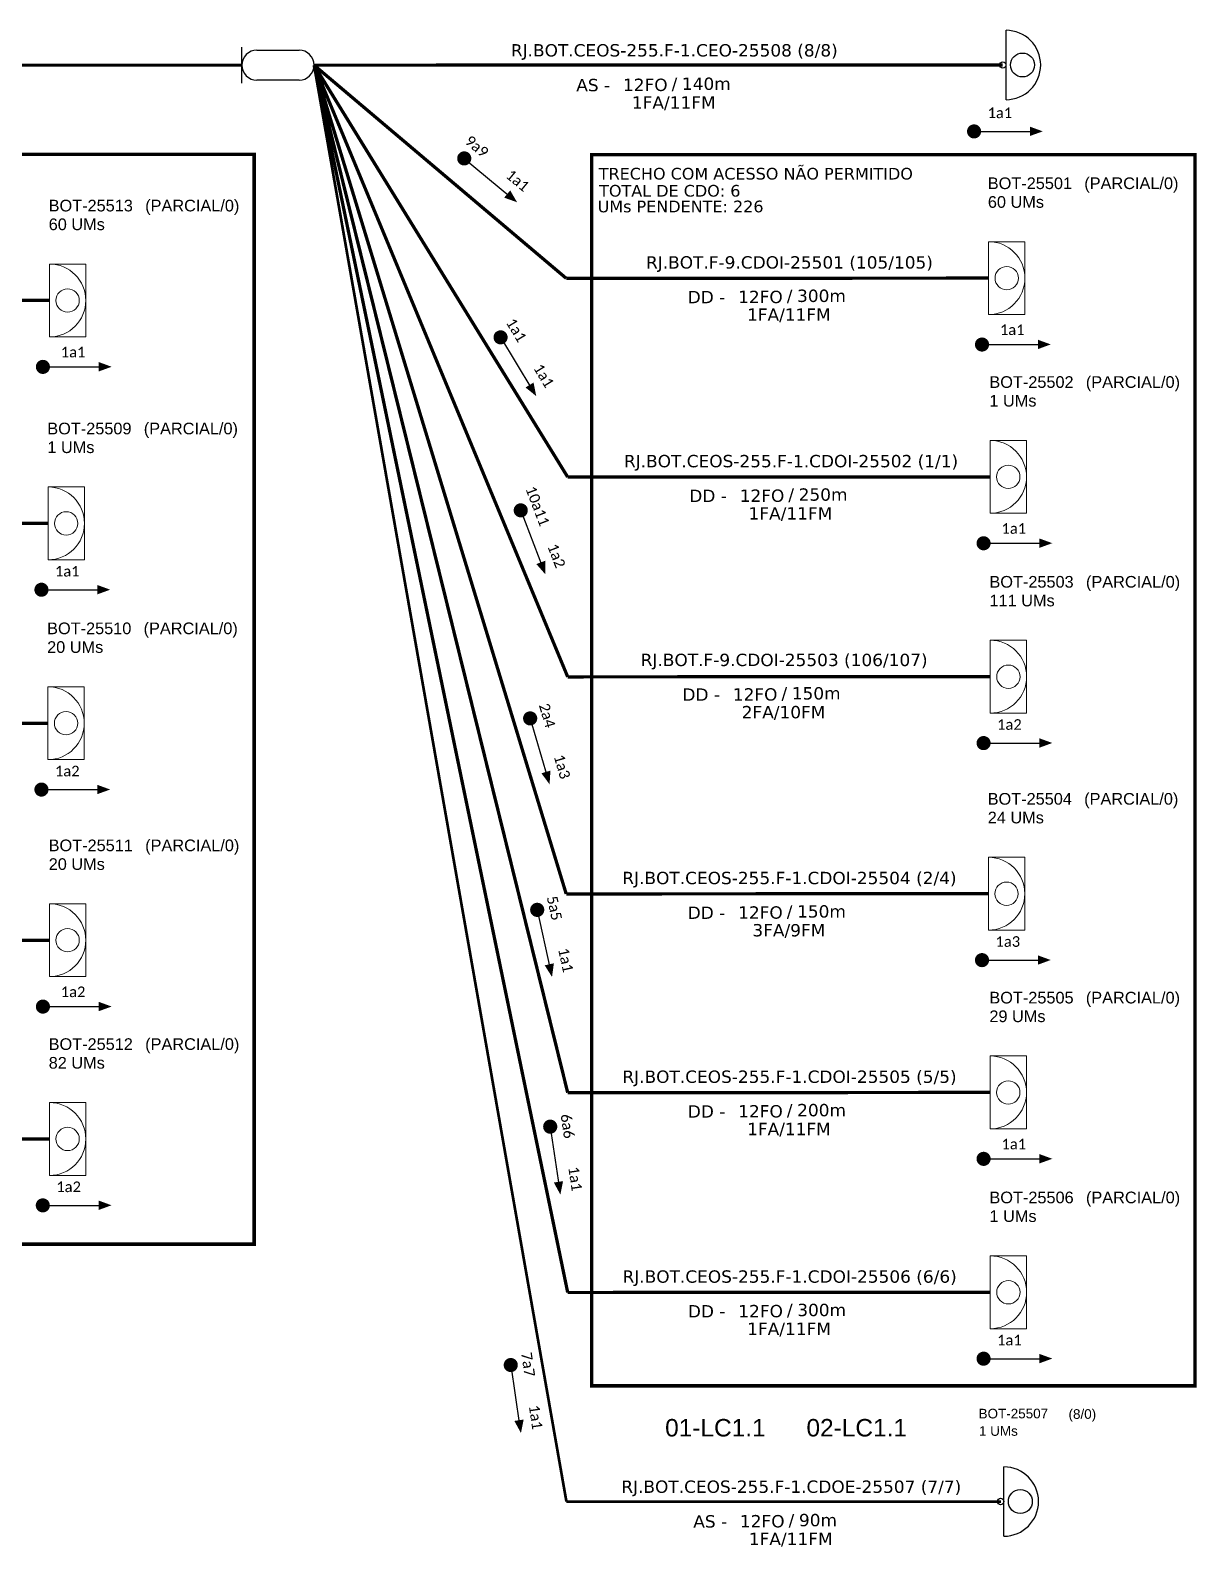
# Model space of a CAD drawing. Header units: millimetres. Extents: x 8324 to 9186, y -2611 to -1984.
# Drawn here: x 8758.2 to 8958.2, y -2499.8 to -2239.7 of the extents above; entities that cross this region are included whole.
import ezdxf
from ezdxf.enums import TextEntityAlignment as Align

# ---------------------------------------------------------------- set-up
doc = ezdxf.new("R2010")
doc.units = ezdxf.units.MM
doc.header["$MEASUREMENT"] = 0
for name, color, linetype, lineweight in [("20.0-LEGENDA DOS CDO'S", 1, 'Continuous', 0), ('20.1-CDO_INTERIOR', 1, 'Continuous', 0), ('20.2-CDO_POSTE', 1, 'Continuous', 5), ('40.1-ETIQUETAS', 1, 'Continuous', 20)]:
    doc.layers.add(name, color=color, linetype=linetype, lineweight=lineweight)
for name, color, linetype in [('20.4-CEOS', 1, 'Continuous'), ('CAP a instalar', 1, 'Continuous'), ('CD de instalação futura', 8, 'Continuous'), ('label_cabos', 7, 'Continuous'), ('SETA', 7, 'Continuous')]:
    doc.layers.add(name, color=color, linetype=linetype)
doc.styles.add('ARIAL', font='arial.ttf')
doc.styles.add('siredit', font='verdana.ttf')
doc.linetypes.add('FENCELINE1', pattern='A,0.25,-0.1,[133,ltypeshp.shx,S=0.1,R=0,X=-0.1,Y=0],-0.1,1', length=1.45)

# ---------------------------------------------------------------- blocks, each defined once
blk = doc.blocks.new('CDOI_INT')
at = {"layer": '20.1-CDO_INTERIOR', "color": 0, "lineweight": 18}
blk.add_lwpolyline([(4.25, -4.25), (4.25, 4.25), (0, 4.25), (0, -4.25)], close=True, dxfattribs=at)
blk.add_circle((2.12, 0), 1.36, dxfattribs=at)
blk.add_arc((0, 0), 4.25, 270, 90, dxfattribs=at)
at = {"layer": "20.0-LEGENDA DOS CDO'S", "color": 0, "style": 'ARIAL'}
for tag, p in [('CDO_N', (-0.08, 10.38)), ('SPLITER_1', (21.18, 10.38)), ('SURVEY', (-0.08, 8.2)), ('SPLITER_2', (21.19, 8.68)), ('SAP', (-0.08, 6.23)), ('1:XX', (5.94, -2.22)), ('UMS', (5.94, -4.24))]:
    blk.add_attdef(tag, p, '', height=1.36, dxfattribs=at)
blk.add_attdef('FIBRAS_UTILIZADAS', text='', height=1.36, dxfattribs=at).set_placement((15.34, 10.38), align=Align.CENTER)
blk = doc.blocks.new('CDOE POSTE_')
at = {"color": 1}
blk.add_line((12.92, -5.49), (-2.38, -5.49), dxfattribs=at)
for centre, radius in [((5.27, -1.86), 2.64), ((5.27, -6.2), 0.708)]:
    blk.add_circle(centre, radius, dxfattribs=at)
blk.add_arc((5.27, -5.49), 7.65, 0, 180, dxfattribs=at)
blk = doc.blocks.new('CDOE-TEXTO PADRÃO')
at = {"layer": "20.0-LEGENDA DOS CDO'S", "color": 0, "style": 'ARIAL'}
for tag, p in [('CDO_N', (0.49, 7.39)), ('CORDOALHA', (0.5, 4.33)), ('SAP', (0.51, 1.67)), ('SPLITER_1', (0.59, -0.91)), ('SPLITER_2', (0.6, -3.55)), ('(XX-XX_F)S', (0.54, -8.29)), ('(XX-XX_L)S', (0.55, -10.83)), ('UMS', (0.55, -13.15))]:
    blk.add_attdef(tag, p, '', height=1.7, rotation=0.118, dxfattribs=at)
blk.add_attdef('FIBRAS_UTILIZADAS', text='', height=1.7, rotation=0.118, dxfattribs=at).set_placement((19.77, 7.43), align=Align.CENTER)
blk = doc.blocks.new('ETIQUETA_RS5F')
at = {"layer": '40.1-ETIQUETAS', "color": 0, "style": 'siredit'}
blk.add_text('/', height=1.5, dxfattribs=at).set_placement((1.55, -1.95), align=Align.MIDDLE_RIGHT)
for tag, p in [('ETIQUETA_R_PRIMARIA', (1.18, 4.1)), ('ETIQUETA_R_SECUNDARIA', (1.18, 2.1)), ('F_ATIVAS/F_MORTAS', (1.11, -4.24))]:
    blk.add_attdef(tag, text='', height=1.5, dxfattribs=at).set_placement(p, align=Align.MIDDLE_CENTER)
for tag, p in [('TIPO_CABO', (-6.62, -2.12)), ('CAP_CABO', (0.37, -2.09))]:
    blk.add_attdef(tag, text='', height=1.5, dxfattribs=at).set_placement(p, align=Align.MIDDLE_RIGHT)
blk.add_attdef('METROS', text='', height=1.5, dxfattribs=at).set_placement((2.11, -1.95), align=Align.MIDDLE_LEFT)
for tag, p in [('FUSÃO_1', (0.82, -8.39)), ('FUSÃO_2', (0.82, -10.6)), ('FUSÃO_3', (0.82, -12.93)), ('FUSÃO_4', (0.82, -15.14)), ('FUSÃO_5', (0.82, -17.16))]:
    blk.add_attdef(tag, text='', height=1.5, dxfattribs=at).set_placement(p, align=Align.CENTER)
blk = doc.blocks.new('A$C4AE13D6C')
at = {"layer": '20.4-CEOS', "color": 1}
for p, q in [((2.58, 5.68), (9.8, 5.68)), ((9.8, 0.53), (2.58, 0.53))]:
    blk.add_line(p, q, dxfattribs=at)
blk.add_lwpolyline([(0, 0), (0, 6.21)], dxfattribs=at)
for centre, start, end in [((2.58, 3.11), 90, 270), ((9.8, 3.11), 270, 90)]:
    blk.add_arc(centre, 2.58, start, end, dxfattribs=at)

msp = doc.modelspace()

# ---------------------------------------------------------------- linework, layer by layer
at = {"const_width": 1.21}
for points in [[(8919.46, -2257.06, 1), (8920.67, -2257.06, 1)], [(8832.16, -2261.3, 1), (8833.09, -2262.08, 1)], [(8838.54, -2291.86, 1), (8839.17, -2292.89, 1)], [(8920.82, -2293.61, 1), (8922.03, -2293.61, 1)], [(8759.76, -2297.44, 1), (8760.97, -2297.44, 1)], [(8842.1, -2321.48, 1), (8842.53, -2322.61, 1)], [(8921.09, -2327.69, 1), (8922.3, -2327.69, 1)], [(8759.51, -2335.66, 1), (8760.72, -2335.66, 1)], [(8843.76, -2357.14, 1), (8844.1, -2358.31, 1)], [(8921.09, -2361.96, 1), (8922.3, -2361.96, 1)], [(8759.51, -2369.93, 1), (8760.72, -2369.93, 1)], [(8845.01, -2389.96, 1), (8845.27, -2391.15, 1)], [(8920.82, -2399.18, 1), (8922.03, -2399.18, 1)], [(8759.76, -2407.15, 1), (8760.97, -2407.15, 1)], [(8847.28, -2427.14, 1), (8847.46, -2428.34, 1)], [(8921.09, -2433.26, 1), (8922.3, -2433.26, 1)], [(8759.74, -2441.24, 1), (8760.95, -2441.24, 1)], [(8840.52, -2468.02, 1), (8840.69, -2469.22, 1)], [(8921.09, -2467.53, 1), (8922.3, -2467.53, 1)]]:
    msp.add_lwpolyline(points, format="xyb", close=True, dxfattribs=at)
at = {"color": 3, "const_width": 0.6}
for points in [[(8688.06, -2260.98), (8796.6, -2260.98), (8796.6, -2447.9), (8688.06, -2447.9)], [(8854.48, -2261.06), (8957.94, -2261.06), (8957.94, -2472.19), (8854.48, -2472.19)]]:
    msp.add_lwpolyline(points, close=True, dxfattribs=at)
at = {"layer": 'CAP a instalar', "color": 10, "ltscale": 7, "const_width": 0.467}
msp.add_lwpolyline([(8502.62, -2245.7), (8794.49, -2245.7)], dxfattribs=at)
at = {"layer": 'CAP a instalar', "color": 1, "linetype": 'FENCELINE1', "ltscale": 7, "const_width": 0.565}
msp.add_lwpolyline([(8806.87, -2245.7), (8924.99, -2245.67)], dxfattribs=at)
at = {"layer": 'CAP a instalar', "color": 8, "ltscale": 7, "const_width": 0.565}
for points in [[(8806.87, -2245.7), (8850.11, -2282.25)], [(8806.87, -2245.7), (8850.37, -2316.34)], [(8806.87, -2245.7), (8850.37, -2350.6)], [(8806.87, -2245.7), (8850.11, -2387.82)], [(8806.87, -2245.7), (8850.37, -2421.91)], [(8806.87, -2245.7), (8850.37, -2456.18)], [(8850.11, -2282.25), (8922.54, -2282.22)], [(8666.51, -2286.07), (8761.48, -2286.05)], [(8850.37, -2316.34), (8922.81, -2316.3)], [(8685.67, -2324.31), (8761.24, -2324.28)], [(8850.37, -2350.6), (8922.83, -2350.57)], [(8685.67, -2358.58), (8761.21, -2358.55)], [(8850.11, -2387.82), (8922.52, -2387.79)], [(8685.67, -2395.8), (8761.48, -2395.76)], [(8850.37, -2421.91), (8922.81, -2421.87)], [(8685.67, -2429.88), (8761.48, -2429.85)], [(8850.37, -2456.18), (8922.83, -2456.14)]]:
    msp.add_lwpolyline(points, dxfattribs=at)
at = {"layer": 'CAP a instalar', "color": 10, "linetype": 'FENCELINE1', "ltscale": 7, "const_width": 0.467}
for points in [[(8850.15, -2492.03), (8806.87, -2245.7)], [(8850.15, -2492.03), (8924.66, -2492.03)]]:
    msp.add_lwpolyline(points, dxfattribs=at)
at = {"layer": 'SETA'}
for points in [[(8920.07, -2257.06), (8930.47, -2257.06)], [(8832.62, -2261.69), (8840.62, -2268.34)], [(8838.86, -2292.37), (8844.24, -2301.27)], [(8921.43, -2293.61), (8931.83, -2293.61)], [(8760.37, -2297.44), (8770.77, -2297.44)], [(8842.32, -2322.05), (8846.04, -2331.76)], [(8921.7, -2327.69), (8932.1, -2327.69)], [(8760.12, -2335.66), (8770.52, -2335.66)], [(8843.93, -2357.72), (8846.85, -2367.71)], [(8921.7, -2361.96), (8932.1, -2361.96)], [(8760.12, -2369.93), (8770.52, -2369.93)], [(8845.14, -2390.55), (8847.37, -2400.71)], [(8921.43, -2399.18), (8931.83, -2399.18)], [(8760.37, -2407.15), (8770.77, -2407.15)], [(8847.37, -2427.74), (8848.89, -2438.03)], [(8921.7, -2433.26), (8932.1, -2433.26)], [(8760.35, -2441.24), (8770.75, -2441.24)], [(8921.7, -2467.53), (8932.1, -2467.53)], [(8840.61, -2468.62), (8842.13, -2478.91)]]:
    msp.add_lwpolyline(points, dxfattribs=at)
for points in [[(8929.63, -2256.24), (8931.85, -2257.05), (8929.63, -2257.85)], [(8840.51, -2267.18), (8841.69, -2269.21), (8839.47, -2268.42)], [(8931, -2292.78), (8933.21, -2293.59), (8931, -2294.4)], [(8769.93, -2296.61), (8772.15, -2297.42), (8769.93, -2298.23)], [(8844.51, -2300.13), (8844.97, -2302.45), (8843.13, -2300.97)], [(8931.27, -2326.87), (8933.48, -2327.67), (8931.27, -2328.48)], [(8846.51, -2330.69), (8846.55, -2333.04), (8845, -2331.26)], [(8769.68, -2334.84), (8771.9, -2335.65), (8769.68, -2336.46)], [(8931.27, -2361.14), (8933.48, -2361.94), (8931.27, -2362.75)], [(8847.41, -2366.68), (8847.26, -2369.03), (8845.86, -2367.13)], [(8769.68, -2369.11), (8771.9, -2369.92), (8769.68, -2370.72)], [(8848, -2399.72), (8847.68, -2402.06), (8846.42, -2400.07)], [(8931, -2398.36), (8933.21, -2399.16), (8931, -2399.97)], [(8769.93, -2406.33), (8772.15, -2407.14), (8769.93, -2407.94)], [(8931.27, -2432.44), (8933.48, -2433.25), (8931.27, -2434.05)], [(8849.58, -2437.08), (8849.11, -2439.39), (8847.99, -2437.32)], [(8769.92, -2440.41), (8772.13, -2441.22), (8769.92, -2442.03)], [(8931.27, -2466.71), (8933.48, -2467.51), (8931.27, -2468.32)], [(8842.82, -2477.97), (8842.35, -2480.28), (8841.22, -2478.2)]]:
    msp.add_solid(points, dxfattribs=at)

# ---------------------------------------------------------------- block references
at = {"color": 2, "linetype": 'FENCELINE1'}
msp.add_blockref('A$C4AE13D6C', (8794.49, -2248.81), dxfattribs=at)
at = {"layer": '20.2-CDO_POSTE'}
ref = msp.add_blockref('CDOE-TEXTO PADRÃO', (8927.94, -2488.84), dxfattribs=dict(at, xscale=0.972000002861023, yscale=0.972000002861023, zscale=0.972000002861023))
ref.add_attrib('CDO_N', 'BOT-25507', (8920.84, -2477.78), dxfattribs={"layer": "20.0-LEGENDA DOS CDO'S", "color": 0, "height": 1.652, "rotation": 0.118, "style": 'ARIAL'})
ref.add_attrib('CORDOALHA', '1 UMs', (8920.9, -2480.76), dxfattribs={"layer": "20.0-LEGENDA DOS CDO'S", "color": 0, "height": 1.652, "rotation": 0.118, "style": 'ARIAL'})
ref.add_attrib('FIBRAS_UTILIZADAS', '       (8/0)', dxfattribs={"layer": "20.0-LEGENDA DOS CDO'S", "color": 0, "height": 1.6523, "rotation": 0.118, "style": 'ARIAL'}).set_placement((8936.39, -2477.85), align=Align.CENTER)
at = {"layer": 'CAP a instalar', "color": 1, "linetype": 'FENCELINE1', "ltscale": 7}
ref = msp.add_blockref('ETIQUETA_RS5F', (8866.98, -2246.12), dxfattribs=dict(at, xscale=1.411343981848631, yscale=1.411343981849711, zscale=1.411343981849999))
ref.add_attrib('ETIQUETA_R_SECUNDARIA', 'RJ.BOT.CEOS-255.F-1.CEO-25508 (8/8)', dxfattribs={"layer": '40.1-ETIQUETAS', "color": 0, "height": 2.117, "style": 'siredit'}).set_placement((8868.65, -2243.15), align=Align.MIDDLE_CENTER)
ref.add_attrib('TIPO_CABO', 'AS -', dxfattribs={"layer": '40.1-ETIQUETAS', "color": 0, "height": 2.117, "style": 'siredit'}).set_placement((8857.64, -2249.11), align=Align.MIDDLE_RIGHT)
ref.add_attrib('CAP_CABO', '12FO', dxfattribs={"layer": '40.1-ETIQUETAS', "color": 0, "height": 2.117, "style": 'siredit'}).set_placement((8867.5, -2249.07), align=Align.MIDDLE_RIGHT)
ref.add_attrib('METROS', '140m', dxfattribs={"layer": '40.1-ETIQUETAS', "color": 0, "height": 2.117, "style": 'siredit'}).set_placement((8869.96, -2248.88), align=Align.MIDDLE_LEFT)
ref.add_attrib('F_ATIVAS/F_MORTAS', '1FA/11FM', dxfattribs={"layer": '40.1-ETIQUETAS', "color": 0, "height": 2.117, "style": 'siredit'}).set_placement((8868.55, -2252.11), align=Align.MIDDLE_CENTER)
at = {"layer": 'CAP a instalar', "color": 8, "linetype": 'FENCELINE1', "ltscale": 7}
ref = msp.add_blockref('ETIQUETA_RS5F', (8886.73, -2282.49), dxfattribs=dict(at, xscale=1.411343981848631, yscale=1.411343981849711, zscale=1.411343981849999))
ref.add_attrib('ETIQUETA_R_SECUNDARIA', 'RJ.BOT.F-9.CDOI-25501 (105/105)', dxfattribs={"layer": '40.1-ETIQUETAS', "color": 0, "height": 2.117, "style": 'siredit'}).set_placement((8888.4, -2279.52), align=Align.MIDDLE_CENTER)
ref.add_attrib('TIPO_CABO', 'DD -', dxfattribs={"layer": '40.1-ETIQUETAS', "color": 0, "height": 2.117, "style": 'siredit'}).set_placement((8877.39, -2285.47), align=Align.MIDDLE_RIGHT)
ref.add_attrib('CAP_CABO', '12FO', dxfattribs={"layer": '40.1-ETIQUETAS', "color": 0, "height": 2.117, "style": 'siredit'}).set_placement((8887.25, -2285.44), align=Align.MIDDLE_RIGHT)
ref.add_attrib('METROS', '300m', dxfattribs={"layer": '40.1-ETIQUETAS', "color": 0, "height": 2.117, "style": 'siredit'}).set_placement((8889.71, -2285.25), align=Align.MIDDLE_LEFT)
ref.add_attrib('F_ATIVAS/F_MORTAS', '1FA/11FM', dxfattribs={"layer": '40.1-ETIQUETAS', "color": 0, "height": 2.117, "style": 'siredit'}).set_placement((8888.3, -2288.48), align=Align.MIDDLE_CENTER)
ref = msp.add_blockref('ETIQUETA_RS5F', (8887, -2316.57), dxfattribs=dict(at, xscale=1.411343981848631, yscale=1.411343981849711, zscale=1.411343981849999))
ref.add_attrib('ETIQUETA_R_SECUNDARIA', 'RJ.BOT.CEOS-255.F-1.CDOI-25502 (1/1)', dxfattribs={"layer": '40.1-ETIQUETAS', "color": 0, "height": 2.117, "style": 'siredit'}).set_placement((8888.67, -2313.6), align=Align.MIDDLE_CENTER)
ref.add_attrib('TIPO_CABO', 'DD -', dxfattribs={"layer": '40.1-ETIQUETAS', "color": 0, "height": 2.117, "style": 'siredit'}).set_placement((8877.66, -2319.56), align=Align.MIDDLE_RIGHT)
ref.add_attrib('CAP_CABO', '12FO', dxfattribs={"layer": '40.1-ETIQUETAS', "color": 0, "height": 2.117, "style": 'siredit'}).set_placement((8887.52, -2319.53), align=Align.MIDDLE_RIGHT)
ref.add_attrib('METROS', '250m', dxfattribs={"layer": '40.1-ETIQUETAS', "color": 0, "height": 2.117, "style": 'siredit'}).set_placement((8889.98, -2319.33), align=Align.MIDDLE_LEFT)
ref.add_attrib('F_ATIVAS/F_MORTAS', '1FA/11FM', dxfattribs={"layer": '40.1-ETIQUETAS', "color": 0, "height": 2.117, "style": 'siredit'}).set_placement((8888.57, -2322.56), align=Align.MIDDLE_CENTER)
ref = msp.add_blockref('ETIQUETA_RS5F', (8885.82, -2350.66), dxfattribs=dict(at, xscale=1.411343981848631, yscale=1.411343981849711, zscale=1.411343981849999))
ref.add_attrib('ETIQUETA_R_SECUNDARIA', 'RJ.BOT.F-9.CDOI-25503 (106/107)', dxfattribs={"layer": '40.1-ETIQUETAS', "color": 0, "height": 2.117, "style": 'siredit'}).set_placement((8887.49, -2347.69), align=Align.MIDDLE_CENTER)
ref.add_attrib('TIPO_CABO', 'DD -', dxfattribs={"layer": '40.1-ETIQUETAS', "color": 0, "height": 2.117, "style": 'siredit'}).set_placement((8876.49, -2353.64), align=Align.MIDDLE_RIGHT)
ref.add_attrib('CAP_CABO', '12FO', dxfattribs={"layer": '40.1-ETIQUETAS', "color": 0, "height": 2.117, "style": 'siredit'}).set_placement((8886.34, -2353.61), align=Align.MIDDLE_RIGHT)
ref.add_attrib('METROS', '150m', dxfattribs={"layer": '40.1-ETIQUETAS', "color": 0, "height": 2.117, "style": 'siredit'}).set_placement((8888.8, -2353.42), align=Align.MIDDLE_LEFT)
ref.add_attrib('F_ATIVAS/F_MORTAS', '2FA/10FM', dxfattribs={"layer": '40.1-ETIQUETAS', "color": 0, "height": 2.117, "style": 'siredit'}).set_placement((8887.39, -2356.65), align=Align.MIDDLE_CENTER)
ref = msp.add_blockref('ETIQUETA_RS5F', (8886.73, -2388.06), dxfattribs=dict(at, xscale=1.411343981848631, yscale=1.411343981849711, zscale=1.411343981849999))
ref.add_attrib('ETIQUETA_R_SECUNDARIA', 'RJ.BOT.CEOS-255.F-1.CDOI-25504 (2/4)', dxfattribs={"layer": '40.1-ETIQUETAS', "color": 0, "height": 2.117, "style": 'siredit'}).set_placement((8888.4, -2385.09), align=Align.MIDDLE_CENTER)
ref.add_attrib('TIPO_CABO', 'DD -', dxfattribs={"layer": '40.1-ETIQUETAS', "color": 0, "height": 2.117, "style": 'siredit'}).set_placement((8877.39, -2391.05), align=Align.MIDDLE_RIGHT)
ref.add_attrib('CAP_CABO', '12FO', dxfattribs={"layer": '40.1-ETIQUETAS', "color": 0, "height": 2.117, "style": 'siredit'}).set_placement((8887.25, -2391.01), align=Align.MIDDLE_RIGHT)
ref.add_attrib('METROS', '150m', dxfattribs={"layer": '40.1-ETIQUETAS', "color": 0, "height": 2.117, "style": 'siredit'}).set_placement((8889.71, -2390.82), align=Align.MIDDLE_LEFT)
ref.add_attrib('F_ATIVAS/F_MORTAS', '3FA/9FM', dxfattribs={"layer": '40.1-ETIQUETAS', "color": 0, "height": 2.117, "style": 'siredit'}).set_placement((8888.3, -2394.05), align=Align.MIDDLE_CENTER)
ref = msp.add_blockref('ETIQUETA_RS5F', (8886.74, -2422.14), dxfattribs=dict(at, xscale=1.411343981848631, yscale=1.411343981849711, zscale=1.411343981849999))
ref.add_attrib('ETIQUETA_R_SECUNDARIA', 'RJ.BOT.CEOS-255.F-1.CDOI-25505 (5/5)', dxfattribs={"layer": '40.1-ETIQUETAS', "color": 0, "height": 2.117, "style": 'siredit'}).set_placement((8888.41, -2419.17), align=Align.MIDDLE_CENTER)
ref.add_attrib('TIPO_CABO', 'DD -', dxfattribs={"layer": '40.1-ETIQUETAS', "color": 0, "height": 2.117, "style": 'siredit'}).set_placement((8877.41, -2425.13), align=Align.MIDDLE_RIGHT)
ref.add_attrib('CAP_CABO', '12FO', dxfattribs={"layer": '40.1-ETIQUETAS', "color": 0, "height": 2.117, "style": 'siredit'}).set_placement((8887.26, -2425.1), align=Align.MIDDLE_RIGHT)
ref.add_attrib('METROS', '200m', dxfattribs={"layer": '40.1-ETIQUETAS', "color": 0, "height": 2.117, "style": 'siredit'}).set_placement((8889.72, -2424.9), align=Align.MIDDLE_LEFT)
ref.add_attrib('F_ATIVAS/F_MORTAS', '1FA/11FM', dxfattribs={"layer": '40.1-ETIQUETAS', "color": 0, "height": 2.117, "style": 'siredit'}).set_placement((8888.31, -2428.14), align=Align.MIDDLE_CENTER)
ref = msp.add_blockref('ETIQUETA_RS5F', (8886.76, -2456.41), dxfattribs=dict(at, xscale=1.411343981848631, yscale=1.411343981849711, zscale=1.411343981849999))
ref.add_attrib('ETIQUETA_R_SECUNDARIA', 'RJ.BOT.CEOS-255.F-1.CDOI-25506 (6/6)', dxfattribs={"layer": '40.1-ETIQUETAS', "color": 0, "height": 2.117, "style": 'siredit'}).set_placement((8888.43, -2453.44), align=Align.MIDDLE_CENTER)
ref.add_attrib('TIPO_CABO', 'DD -', dxfattribs={"layer": '40.1-ETIQUETAS', "color": 0, "height": 2.117, "style": 'siredit'}).set_placement((8877.42, -2459.4), align=Align.MIDDLE_RIGHT)
ref.add_attrib('CAP_CABO', '12FO', dxfattribs={"layer": '40.1-ETIQUETAS', "color": 0, "height": 2.117, "style": 'siredit'}).set_placement((8887.28, -2459.37), align=Align.MIDDLE_RIGHT)
ref.add_attrib('METROS', '300m', dxfattribs={"layer": '40.1-ETIQUETAS', "color": 0, "height": 2.117, "style": 'siredit'}).set_placement((8889.74, -2459.17), align=Align.MIDDLE_LEFT)
ref.add_attrib('F_ATIVAS/F_MORTAS', '1FA/11FM', dxfattribs={"layer": '40.1-ETIQUETAS', "color": 0, "height": 2.117, "style": 'siredit'}).set_placement((8888.33, -2462.4), align=Align.MIDDLE_CENTER)
at = {"layer": 'CAP a instalar', "color": 1, "linetype": 'FENCELINE1', "ltscale": 7}
ref = msp.add_blockref('ETIQUETA_RS5F', (8887.04, -2492.45), dxfattribs=dict(at, xscale=1.411343981848631, yscale=1.411343981849711, zscale=1.411343981849999))
ref.add_attrib('ETIQUETA_R_SECUNDARIA', 'RJ.BOT.CEOS-255.F-1.CDOE-25507 (7/7)', dxfattribs={"layer": '40.1-ETIQUETAS', "color": 0, "height": 2.117, "style": 'siredit'}).set_placement((8888.71, -2489.48), align=Align.MIDDLE_CENTER)
ref.add_attrib('TIPO_CABO', 'AS -', dxfattribs={"layer": '40.1-ETIQUETAS', "color": 0, "height": 2.117, "style": 'siredit'}).set_placement((8877.71, -2495.43), align=Align.MIDDLE_RIGHT)
ref.add_attrib('CAP_CABO', '12FO', dxfattribs={"layer": '40.1-ETIQUETAS', "color": 0, "height": 2.117, "style": 'siredit'}).set_placement((8887.56, -2495.4), align=Align.MIDDLE_RIGHT)
ref.add_attrib('METROS', '90m', dxfattribs={"layer": '40.1-ETIQUETAS', "color": 0, "height": 2.117, "style": 'siredit'}).set_placement((8890.03, -2495.21), align=Align.MIDDLE_LEFT)
ref.add_attrib('F_ATIVAS/F_MORTAS', '1FA/11FM', dxfattribs={"layer": '40.1-ETIQUETAS', "color": 0, "height": 2.117, "style": 'siredit'}).set_placement((8888.61, -2498.44), align=Align.MIDDLE_CENTER)
at = {"layer": 'CD de instalação futura', "color": 8, "ltscale": 11}
ref = msp.add_blockref('CDOI_INT', (8922.54, -2282.22), dxfattribs=dict(at, xscale=1.470653668531895, yscale=1.470653668531895, zscale=1.470653668531895))
ref.add_attrib('CDO_N', 'BOT-25501', (8922.42, -2266.95), dxfattribs={"layer": "20.0-LEGENDA DOS CDO'S", "color": 0, "height": 2, "style": 'ARIAL'})
ref.add_attrib('FIBRAS_UTILIZADAS', '     (PARCIAL/0)', dxfattribs={"layer": "20.0-LEGENDA DOS CDO'S", "color": 0, "height": 2.0005, "style": 'ARIAL'}).set_placement((8945.1, -2266.95), align=Align.CENTER)
ref.add_attrib('SURVEY', '60 UMs', (8922.43, -2270.16), dxfattribs={"layer": "20.0-LEGENDA DOS CDO'S", "color": 0, "height": 2, "style": 'ARIAL'})
ref = msp.add_blockref('CDOI_INT', (8761.48, -2286.05), dxfattribs=dict(at, xscale=1.470653668531895, yscale=1.470653668531895, zscale=1.470653668531895))
ref.add_attrib('CDO_N', 'BOT-25513', (8761.35, -2270.78), dxfattribs={"layer": "20.0-LEGENDA DOS CDO'S", "color": 0, "height": 2, "style": 'ARIAL'})
ref.add_attrib('FIBRAS_UTILIZADAS', '     (PARCIAL/0)', dxfattribs={"layer": "20.0-LEGENDA DOS CDO'S", "color": 0, "height": 2.0005, "style": 'ARIAL'}).set_placement((8784.04, -2270.78), align=Align.CENTER)
ref.add_attrib('SURVEY', '60 UMs', (8761.36, -2273.99), dxfattribs={"layer": "20.0-LEGENDA DOS CDO'S", "color": 0, "height": 2, "style": 'ARIAL'})
ref = msp.add_blockref('CDOI_INT', (8922.81, -2316.3), dxfattribs=dict(at, xscale=1.470653668531895, yscale=1.470653668531895, zscale=1.470653668531895))
ref.add_attrib('CDO_N', 'BOT-25502', (8922.69, -2301.04), dxfattribs={"layer": "20.0-LEGENDA DOS CDO'S", "color": 0, "height": 2, "style": 'ARIAL'})
ref.add_attrib('FIBRAS_UTILIZADAS', '     (PARCIAL/0)', dxfattribs={"layer": "20.0-LEGENDA DOS CDO'S", "color": 0, "height": 2.0005, "style": 'ARIAL'}).set_placement((8945.37, -2301.04), align=Align.CENTER)
ref.add_attrib('SURVEY', '1 UMs', (8922.69, -2304.24), dxfattribs={"layer": "20.0-LEGENDA DOS CDO'S", "color": 0, "height": 2, "style": 'ARIAL'})
ref = msp.add_blockref('CDOI_INT', (8761.24, -2324.28), dxfattribs=dict(at, xscale=1.470653668531895, yscale=1.470653668531895, zscale=1.470653668531895))
ref.add_attrib('CDO_N', 'BOT-25509', (8761.12, -2309.01), dxfattribs={"layer": "20.0-LEGENDA DOS CDO'S", "color": 0, "height": 2, "style": 'ARIAL'})
ref.add_attrib('FIBRAS_UTILIZADAS', '     (PARCIAL/0)', dxfattribs={"layer": "20.0-LEGENDA DOS CDO'S", "color": 0, "height": 2.0005, "style": 'ARIAL'}).set_placement((8783.8, -2309.01), align=Align.CENTER)
ref.add_attrib('SURVEY', '1 UMs', (8761.13, -2312.22), dxfattribs={"layer": "20.0-LEGENDA DOS CDO'S", "color": 0, "height": 2, "style": 'ARIAL'})
ref = msp.add_blockref('CDOI_INT', (8922.83, -2350.57), dxfattribs=dict(at, xscale=1.470653668531895, yscale=1.470653668531895, zscale=1.470653668531895))
ref.add_attrib('CDO_N', 'BOT-25503', (8922.7, -2335.3), dxfattribs={"layer": "20.0-LEGENDA DOS CDO'S", "color": 0, "height": 2, "style": 'ARIAL'})
ref.add_attrib('FIBRAS_UTILIZADAS', '     (PARCIAL/0)', dxfattribs={"layer": "20.0-LEGENDA DOS CDO'S", "color": 0, "height": 2.0005, "style": 'ARIAL'}).set_placement((8945.39, -2335.3), align=Align.CENTER)
ref.add_attrib('SURVEY', '111 UMs', (8922.71, -2338.51), dxfattribs={"layer": "20.0-LEGENDA DOS CDO'S", "color": 0, "height": 2, "style": 'ARIAL'})
ref = msp.add_blockref('CDOI_INT', (8761.21, -2358.55), dxfattribs=dict(at, xscale=1.470653668531895, yscale=1.470653668531895, zscale=1.470653668531895))
ref.add_attrib('CDO_N', 'BOT-25510', (8761.09, -2343.28), dxfattribs={"layer": "20.0-LEGENDA DOS CDO'S", "color": 0, "height": 2, "style": 'ARIAL'})
ref.add_attrib('FIBRAS_UTILIZADAS', '     (PARCIAL/0)', dxfattribs={"layer": "20.0-LEGENDA DOS CDO'S", "color": 0, "height": 2.0005, "style": 'ARIAL'}).set_placement((8783.77, -2343.28), align=Align.CENTER)
ref.add_attrib('SURVEY', '20 UMs', (8761.09, -2346.49), dxfattribs={"layer": "20.0-LEGENDA DOS CDO'S", "color": 0, "height": 2, "style": 'ARIAL'})
ref = msp.add_blockref('CDOI_INT', (8922.52, -2387.79), dxfattribs=dict(at, xscale=1.470653668531895, yscale=1.470653668531895, zscale=1.470653668531895))
ref.add_attrib('CDO_N', 'BOT-25504', (8922.4, -2372.52), dxfattribs={"layer": "20.0-LEGENDA DOS CDO'S", "color": 0, "height": 2, "style": 'ARIAL'})
ref.add_attrib('FIBRAS_UTILIZADAS', '     (PARCIAL/0)', dxfattribs={"layer": "20.0-LEGENDA DOS CDO'S", "color": 0, "height": 2.0005, "style": 'ARIAL'}).set_placement((8945.08, -2372.52), align=Align.CENTER)
ref.add_attrib('SURVEY', '24 UMs', (8922.41, -2375.73), dxfattribs={"layer": "20.0-LEGENDA DOS CDO'S", "color": 0, "height": 2, "style": 'ARIAL'})
ref = msp.add_blockref('CDOI_INT', (8761.48, -2395.76), dxfattribs=dict(at, xscale=1.470653668531895, yscale=1.470653668531895, zscale=1.470653668531895))
ref.add_attrib('CDO_N', 'BOT-25511', (8761.35, -2380.5), dxfattribs={"layer": "20.0-LEGENDA DOS CDO'S", "color": 0, "height": 2, "style": 'ARIAL'})
ref.add_attrib('FIBRAS_UTILIZADAS', '     (PARCIAL/0)', dxfattribs={"layer": "20.0-LEGENDA DOS CDO'S", "color": 0, "height": 2.0005, "style": 'ARIAL'}).set_placement((8784.04, -2380.5), align=Align.CENTER)
ref.add_attrib('SURVEY', '20 UMs', (8761.36, -2383.71), dxfattribs={"layer": "20.0-LEGENDA DOS CDO'S", "color": 0, "height": 2, "style": 'ARIAL'})
ref = msp.add_blockref('CDOI_INT', (8922.81, -2421.87), dxfattribs=dict(at, xscale=1.470653668531895, yscale=1.470653668531895, zscale=1.470653668531895))
ref.add_attrib('CDO_N', 'BOT-25505', (8922.69, -2406.61), dxfattribs={"layer": "20.0-LEGENDA DOS CDO'S", "color": 0, "height": 2, "style": 'ARIAL'})
ref.add_attrib('FIBRAS_UTILIZADAS', '     (PARCIAL/0)', dxfattribs={"layer": "20.0-LEGENDA DOS CDO'S", "color": 0, "height": 2.0005, "style": 'ARIAL'}).set_placement((8945.37, -2406.61), align=Align.CENTER)
ref.add_attrib('SURVEY', '29 UMs', (8922.69, -2409.81), dxfattribs={"layer": "20.0-LEGENDA DOS CDO'S", "color": 0, "height": 2, "style": 'ARIAL'})
ref = msp.add_blockref('CDOI_INT', (8761.48, -2429.85), dxfattribs=dict(at, xscale=1.470653668531895, yscale=1.470653668531895, zscale=1.470653668531895))
ref.add_attrib('CDO_N', 'BOT-25512', (8761.35, -2414.58), dxfattribs={"layer": "20.0-LEGENDA DOS CDO'S", "color": 0, "height": 2, "style": 'ARIAL'})
ref.add_attrib('FIBRAS_UTILIZADAS', '     (PARCIAL/0)', dxfattribs={"layer": "20.0-LEGENDA DOS CDO'S", "color": 0, "height": 2.0005, "style": 'ARIAL'}).set_placement((8784.04, -2414.58), align=Align.CENTER)
ref.add_attrib('SURVEY', '82 UMs', (8761.36, -2417.79), dxfattribs={"layer": "20.0-LEGENDA DOS CDO'S", "color": 0, "height": 2, "style": 'ARIAL'})
ref = msp.add_blockref('CDOI_INT', (8922.83, -2456.14), dxfattribs=dict(at, xscale=1.470653668531895, yscale=1.470653668531895, zscale=1.470653668531895))
ref.add_attrib('CDO_N', 'BOT-25506', (8922.7, -2440.88), dxfattribs={"layer": "20.0-LEGENDA DOS CDO'S", "color": 0, "height": 2, "style": 'ARIAL'})
ref.add_attrib('FIBRAS_UTILIZADAS', '     (PARCIAL/0)', dxfattribs={"layer": "20.0-LEGENDA DOS CDO'S", "color": 0, "height": 2.0005, "style": 'ARIAL'}).set_placement((8945.39, -2440.88), align=Align.CENTER)
ref.add_attrib('SURVEY', '1 UMs', (8922.71, -2444.08), dxfattribs={"layer": "20.0-LEGENDA DOS CDO'S", "color": 0, "height": 2, "style": 'ARIAL'})
at = {"layer": 'label_cabos', "xscale": 0.7775999903678894, "yscale": 0.7775999903678894, "zscale": 0.7775999903678894, "rotation": 270}
for p in [(8929.81, -2241.57), (8929.44, -2487.93)]:
    msp.add_blockref('CDOE POSTE_', p, dxfattribs=at)

# ---------------------------------------------------------------- texts
at = {"color": 3}
for s, height, style, p in [('TRECHO COM ACESSO NÃO PERMITIDO', 2, 'siredit', (8855.7, -2265.31)), ('TOTAL DE CDO: 6', 2, 'siredit', (8855.76, -2268.24)), ('UMs PENDENTE: 226', 2, 'siredit', (8855.5, -2270.93)), ('01-LC1.1', 3, 'ARIAL', (8867.08, -2480.87)), ('02-LC1.1', 3, 'ARIAL', (8891.32, -2480.87))]:
    msp.add_text(s, height=height, dxfattribs=dict(at, style=style)).set_placement(p)
at = {"char_height": 1.815, "width": 30.6841, "attachment_point": 5}
for s, insert in [('{\\fCalibri|b0|i0|c0|p34;\\C7;1a1}', (8924.49, -2253.88)), ('{\\fCalibri|b0|i0|c0|p34;\\C7;1a1}', (8926.61, -2291.08)), ('{\\fCalibri|b0|i0|c0|p34;\\C7;1a1}', (8765.54, -2294.91)), ('{\\fCalibri|b0|i0|c0|p34;\\C7;1a1}', (8926.88, -2325.16)), ('{\\fCalibri|b0|i0|c0|p34;\\C7;1a1}', (8764.54, -2332.49)), ('{\\fCalibri|b0|i0|c0|p34;\\C7;1a2}', (8926.12, -2358.78)), ('{\\fCalibri|b0|i0|c0|p34;\\C7;1a2}', (8764.54, -2366.76)), ('{\\fCalibri|b0|i0|c0|p34;\\C7;1a3}', (8925.85, -2396)), ('{\\fCalibri|b0|i0|c0|p34;\\C7;1a2}', (8765.54, -2404.62)), ('{\\fCalibri|b0|i0|c0|p34;\\C7;1a1}', (8926.88, -2430.73)), ('{\\fCalibri|b0|i0|c0|p34;\\C7;1a2}', (8764.77, -2438.06)), ('{\\fCalibri|b0|i0|c0|p34;\\C7;1a1}', (8926.12, -2464.35))]:
    msp.add_mtext(s, dxfattribs=dict(at, insert=insert))
for s, insert, rotation in [('{\\fCalibri|b0|i0|c0|p34;\\C7;9a9}', (8834.78, -2259.64), 320.2433), ('{\\fCalibri|b0|i0|c0|p34;\\C7;1a1}', (8841.78, -2265.49), 320.2433), ('{\\fCalibri|b0|i0|c0|p34;\\C7;1a1}', (8841.56, -2291.14), 301.1848), ('{\\fCalibri|b0|i0|c0|p34;\\C7;1a1}', (8846.27, -2298.96), 301.1848), ('{\\fCalibri|b0|i0|c0|p34;\\C7;10a11}', (8845.2, -2321.31), 290.9637), ('{\\fCalibri|b0|i0|c0|p34;\\C7;1a2}', (8848.45, -2329.84), 290.9637), ('{\\fCalibri|b0|i0|c0|p34;\\C7;2a4}', (8846.86, -2357.23), 286.2967), ('{\\fCalibri|b0|i0|c0|p34;\\C7;1a3}', (8849.41, -2366), 286.2967), ('{\\fCalibri|b0|i0|c0|p34;\\C7;5a5}', (8848.09, -2390.26), 282.3998), ('{\\fCalibri|b0|i0|c0|p34;\\C7;1a1}', (8850.04, -2399.18), 282.3998), ('{\\fCalibri|b0|i0|c0|p34;\\C7;6a6}', (8850.34, -2427.65), 278.4077), ('{\\fCalibri|b0|i0|c0|p34;\\C7;1a1}', (8851.66, -2436.68), 278.4077), ('{\\fCalibri|b0|i0|c0|p34;\\C7;7a7}', (8843.58, -2468.53), 278.4077), ('{\\fCalibri|b0|i0|c0|p34;\\C7;1a1}', (8844.89, -2477.57), 278.4077)]:
    msp.add_mtext(s, dxfattribs=dict(at, insert=insert, rotation=rotation))

doc.saveas('drawing.dxf')
